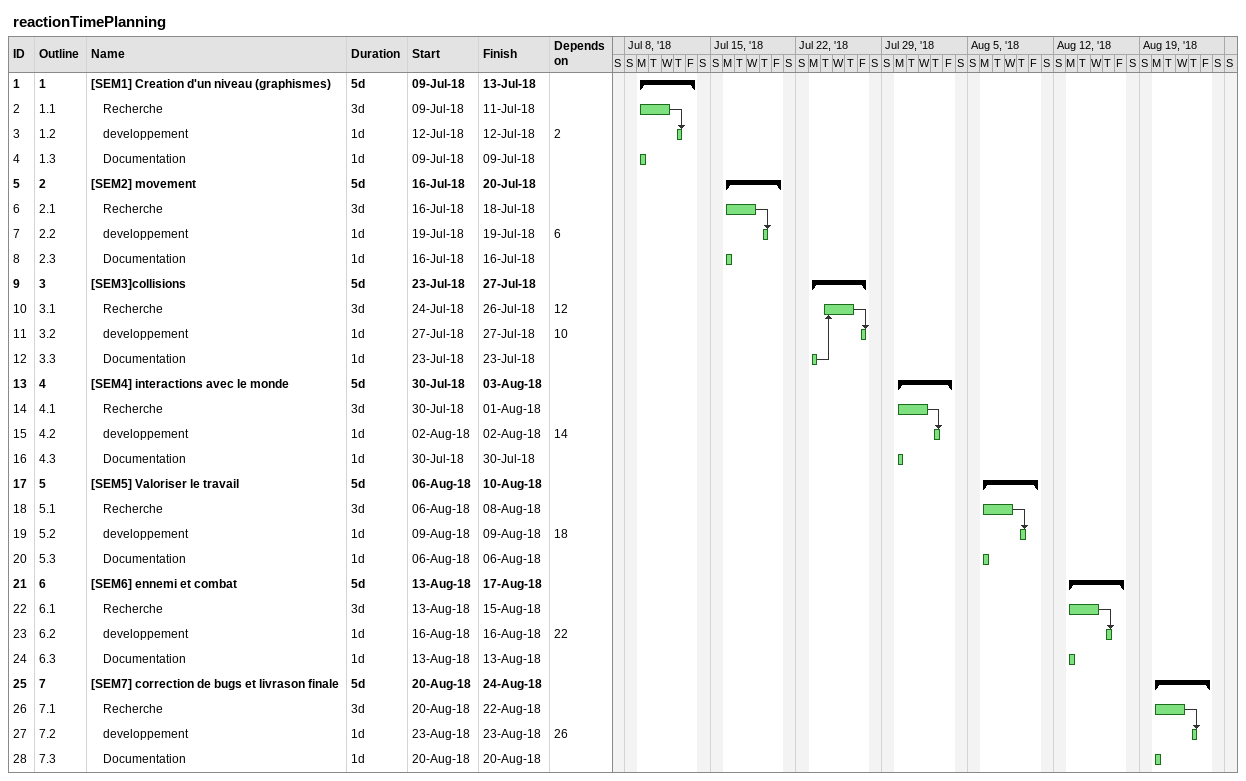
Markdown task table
reactionTimePlanning

| ID | WBS | Task | Duration | Start | Finish | Predecessors |
|---|---|---|---|---|---|---|
| 1 | 1 | **[SEM1] Creation d'un niveau (graphismes)** | 5d | 2018-07-09 | 2018-07-13 |  |
| 2 | 1.1 | Recherche | 3d | 2018-07-09 | 2018-07-11 |  |
| 3 | 1.2 | developpement | 1d | 2018-07-12 | 2018-07-12 | 2 |
| 4 | 1.3 | Documentation | 1d | 2018-07-09 | 2018-07-09 |  |
| 5 | 2 | **[SEM2] movement** | 5d | 2018-07-16 | 2018-07-20 |  |
| 6 | 2.1 | Recherche | 3d | 2018-07-16 | 2018-07-18 |  |
| 7 | 2.2 | developpement | 1d | 2018-07-19 | 2018-07-19 | 6 |
| 8 | 2.3 | Documentation | 1d | 2018-07-16 | 2018-07-16 |  |
| 9 | 3 | **[SEM3]collisions** | 5d | 2018-07-23 | 2018-07-27 |  |
| 10 | 3.1 | Recherche | 3d | 2018-07-24 | 2018-07-26 | 12 |
| 11 | 3.2 | developpement | 1d | 2018-07-27 | 2018-07-27 | 10 |
| 12 | 3.3 | Documentation | 1d | 2018-07-23 | 2018-07-23 |  |
| 13 | 4 | **[SEM4] interactions avec le monde** | 5d | 2018-07-30 | 2018-08-03 |  |
| 14 | 4.1 | Recherche | 3d | 2018-07-30 | 2018-08-01 |  |
| 15 | 4.2 | developpement | 1d | 2018-08-02 | 2018-08-02 | 14 |
| 16 | 4.3 | Documentation | 1d | 2018-07-30 | 2018-07-30 |  |
| 17 | 5 | **[SEM5] Valoriser le travail** | 5d | 2018-08-06 | 2018-08-10 |  |
| 18 | 5.1 | Recherche | 3d | 2018-08-06 | 2018-08-08 |  |
| 19 | 5.2 | developpement | 1d | 2018-08-09 | 2018-08-09 | 18 |
| 20 | 5.3 | Documentation | 1d | 2018-08-06 | 2018-08-06 |  |
| 21 | 6 | **[SEM6] ennemi et combat** | 5d | 2018-08-13 | 2018-08-17 |  |
| 22 | 6.1 | Recherche | 3d | 2018-08-13 | 2018-08-15 |  |
| 23 | 6.2 | developpement | 1d | 2018-08-16 | 2018-08-16 | 22 |
| 24 | 6.3 | Documentation | 1d | 2018-08-13 | 2018-08-13 |  |
| 25 | 7 | **[SEM7] correction de bugs et livrason finale** | 5d | 2018-08-20 | 2018-08-24 |  |
| 26 | 7.1 | Recherche | 3d | 2018-08-20 | 2018-08-22 |  |
| 27 | 7.2 | developpement | 1d | 2018-08-23 | 2018-08-23 | 26 |
| 28 | 7.3 | Documentation | 1d | 2018-08-20 | 2018-08-20 |  |
